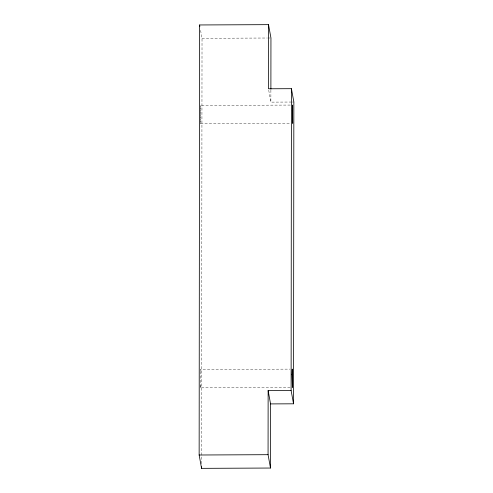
<?xml version="1.0" encoding="UTF-8"?>
<svg xmlns="http://www.w3.org/2000/svg" width="493" height="493" viewBox="0 0 493 493"><rect width="100%" height="100%" fill="white"/><g stroke="black" fill="none" stroke-linecap="round" stroke-linejoin="round"><path stroke-width="0.37" stroke-dasharray="2.46 1.85" d="M201.575 463.734L202.025 38.312L200.275 28.668M291.554 102.033L270.879 102.131L270.891 89.911M200.25 371.149L200.38 369.528L289.976 369.121M290.26 105.064L200.657 105.465L200.441 115.424L200.793 123.786L290.389 123.379M200.793 123.786L200.657 105.465M290.112 387.443L200.515 387.843L200.38 369.528M202.025 38.312L267.12 38.016M267.884 38.01L270.182 38.004M292.324 102.033L293.853 102.026M200.515 387.843L200.232 383.955M268.722 90.262L270.879 102.131"/><path stroke-width="0.74" d="M270.565 403.909L293.538 403.81L291.11 390.456L268.137 390.561L270.565 403.909L270.497 468.042L201.575 468.35L199.147 455.002L199.597 24.958L268.519 24.65L270.947 37.998L270.891 89.147M201.575 468.35L201.575 466.809M270.497 468.042L268.069 454.688L268.137 390.561M268.519 24.65L268.451 88.777L291.425 88.678L293.853 102.026L293.538 403.81M291.11 390.456L291.425 88.678M199.147 455.002L268.069 454.688M199.597 24.958L199.868 26.443M292.343 110.321L292.688 123.373L292.552 105.052L292.343 110.321M292.066 374.378L292.411 387.43L292.275 369.109L292.066 374.378"/></g></svg>
